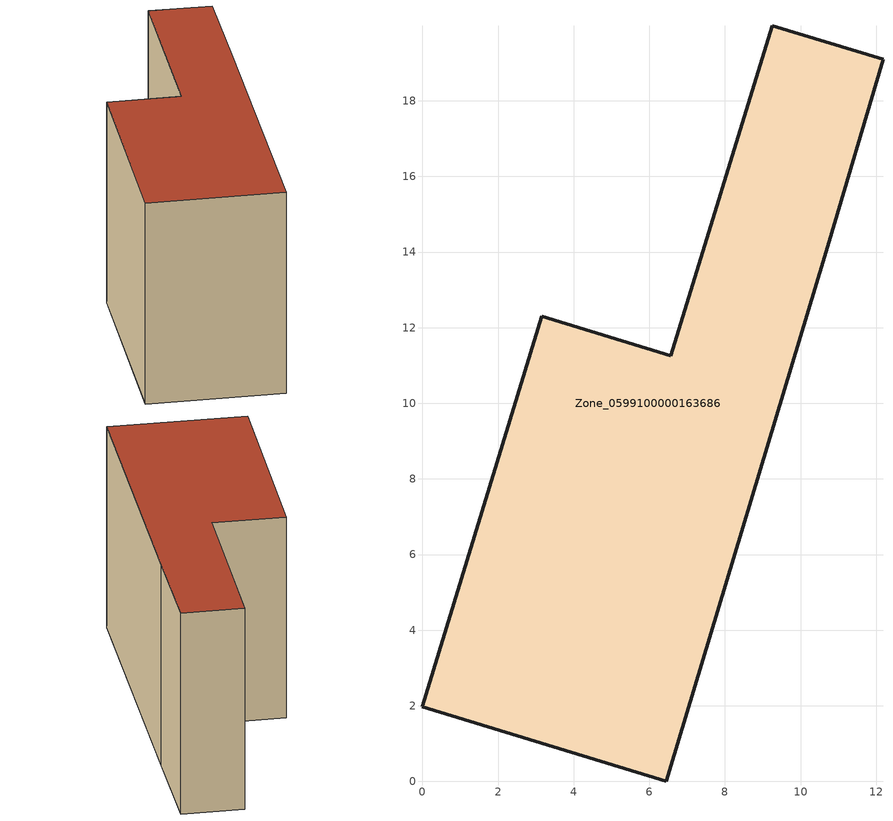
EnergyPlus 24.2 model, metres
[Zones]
Zone_0599100000163686
 floor ground (C_G): 6.45,0 0,1.98 3.16,12.3 6.57,11.26 9.25,19.99 12.18,19.1 10.72,14.16 z0
 wall outside (C_F): 12.18,19.1 9.25,19.99 6.57,11.26 3.16,12.3 0,1.98 6.45,0 10.72,14.16 12.18,19.1 z0:10.6
 roof outside (C_R): 6.45,0 10.72,14.16 12.18,19.1 9.25,19.99 6.57,11.26 3.16,12.3 0,1.98 z10.6
[BUILDING]
Pand.0599100000163686: North Axis=0; Terrain=City; Loads Convergence Tolerance Value=0.04; Temperature Convergence Tolerance Value=0.4; Solar Distribution=FullExterior; Maximum Number of Warmup Days=25; Minimum Number of Warmup Days=1
[Site:Location]
Rotterdam.The.Hague.AP_ZH_NLD Design_Conditions: Latitude=51.96; Longitude=4.45; Time Zone=1; Elevation=-4.5
[SITE:GROUNDTEMPERATURE:BUILDINGSURFACE]
18, 18, 18, 18, 18, 18, 18, 18, 18, 18, 18, 18
[MATERIAL] Thermal Absorptance=0.9; Solar Absorptance=0.7; Visible Absorptance=0.7
Name | Roughness | Thickness | Conductivity | Density | Specific Heat
G.TC.1946 | MediumSmooth | 0.15 | 1 | 540 | 1210
F.TC.1946 | Rough | 0.3 | 0.857143 | 1920 | 840
R.TC.1946 | MediumRough | 0.2 | 0.909091 | 1500 | 1000
[CONSTRUCTION]
C_G: G.TC.1946
C_F: F.TC.1946
C_R: R.TC.1946
[ZONE]
Zone_0599100000163686: Type=1; Multiplier=1; Ceiling Height=Autocalculate; Volume=Autocalculate; Floor Area=autocalculate; Part of Total Floor Area=Yes
[ZONEINFILTRATION:DESIGNFLOWRATE]
Infil_Zone_0599100000163686: Zone or ZoneList or Space or SpaceList=Zone_0599100000163686; Schedule=AlwaysOn; Design Flow Rate Calculation Method=Flow/Area; Flow Rate per Floor Area=0.003; Constant Term Coefficient=1; Temperature Term Coefficient=0; Velocity Term Coefficient=0; Velocity Squared Term Coefficient=0
[HVACTEMPLATE:ZONE:IDEALLOADSAIRSYSTEM]
Zone_0599100000163686: Maximum Heating Supply Air Temperature=50; Minimum Cooling Supply Air Temperature=13; Maximum Heating Supply Air Humidity Ratio=0.0156; Minimum Cooling Supply Air Humidity Ratio=0.0077; Heating Limit=NoLimit; Cooling Limit=NoLimit; Dehumidification Control Type=ConstantSensibleHeatRatio; Cooling Sensible Heat Ratio=0.7; Dehumidification Setpoint=60; Humidification Control Type=None; Humidification Setpoint=30; Outdoor Air Method=None; Outdoor Air Flow Rate per Person=0.00944; Outdoor Air Flow Rate per Zone Floor Area=0; Outdoor Air Flow Rate per Zone=0; Demand Controlled Ventilation Type=None; Outdoor Air Economizer Type=NoEconomizer; Heat Recovery Type=None; Sensible Heat Recovery Effectiveness=0.7; Latent Heat Recovery Effectiveness=0.65
[ZONECONTROL:THERMOSTAT]
ThermostatControl_Zone_0599100000163686: Zone or ZoneList=Zone_0599100000163686; Control Type Schedule=DualSetpointControlType; Control 1=Thermostat_Zone_0599100000163686; Temperature Difference Between Cutout And Setpoint=0
[THERMOSTATSETPOINT:DUALSETPOINT]
Thermostat_Zone_0599100000163686: Heating Setpoint Temperature Schedule=HeatingSetpoint_Zone_0599100000163686; Cooling Setpoint Temperature Schedule=CoolingSetpoint_Zone_0599100000163686
[SCHEDULE:COMPACT]
HeatingSetpoint_Zone_0599100000163686: Through: 12/31, For: AllDays, Until: 24:00, 21
CoolingSetpoint_Zone_0599100000163686: Through: 12/31, For: AllDays, Until: 24:00, 24
DualSetpointControlType: Through: 12/31, For: AllDays, Until: 24:00, 4
AlwaysOn: Through: 12/31, For: AllDays, Until: 24:00, 1
